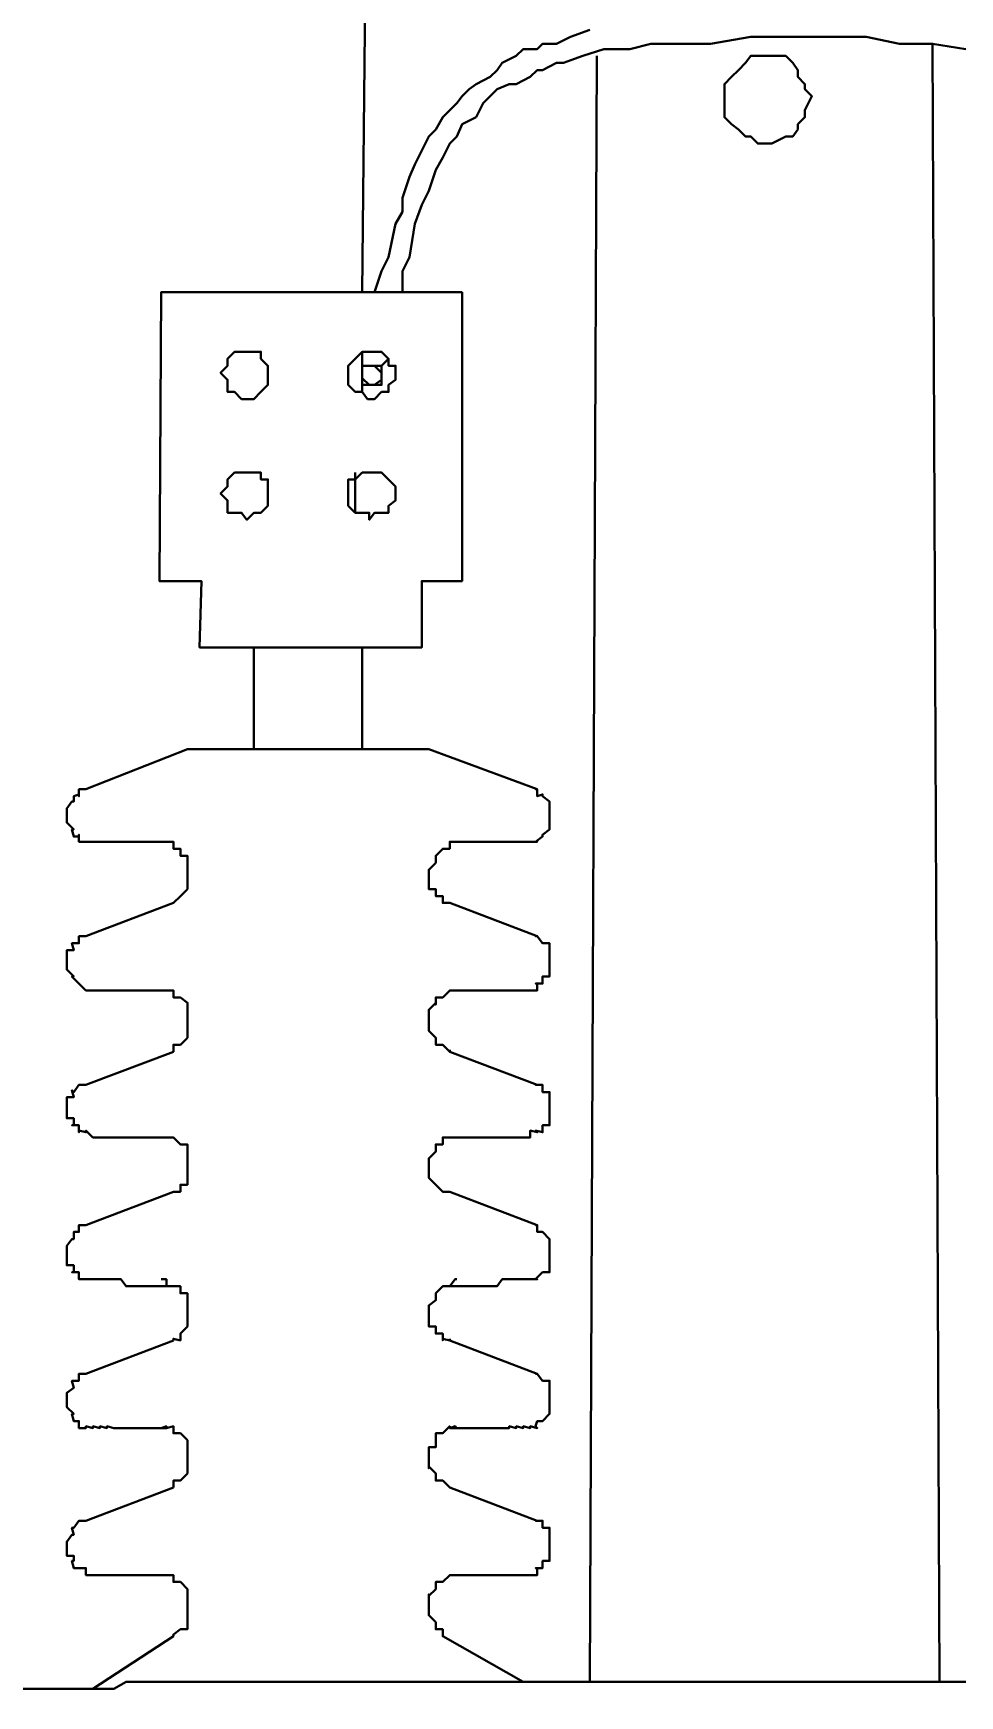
# Model space of a CAD drawing. Header units: metres. Extents: x 227 to 376, y 149 to 264.
# Drawn here: x 235.517 to 236.044, y 188.786 to 189.732 of the extents above; entities that cross this region are included whole.
import ezdxf

# ---------------------------------------------------------------- set-up
doc = ezdxf.new("R2010")
doc.units = ezdxf.units.M
doc.layers.get('Defpoints').update_dxf_attribs({"color": 1})
for name, color, linetype, lineweight in [('Cotas', 255, 'Continuous', 25), ('Poste', 252, 'Continuous', 25), ('Redes', 3, 'Continuous', 25), ('Trafo', 40, 'Continuous', 13)]:
    doc.layers.add(name, color=color, linetype=linetype, lineweight=lineweight)
doc.styles.add('0.3', font='', dxfattribs={"height": 0.3})
doc.styles.get("Standard").update_dxf_attribs({"font": '', "height": 0.1})
doc.styles.get('0.3').set_extended_font_data('@Arial Unicode MS')
doc.styles.get('Standard').set_extended_font_data('@Arial Unicode MS')
doc.dimstyles.get("Standard").update_dxf_attribs({"dimtxt": 0.1, "dimasz": 0.18, "dimexe": 0.18, "dimexo": 0.0625, "dimgap": 0.09, "dimtad": 0, "dimtih": 1, "dimtoh": 1, "dimzin": 0, "dimdsep": 46, "dimtxsty": 'Standard', "dimcen": 0.09, "dimclrd": 256, "dimclre": 256, "dimadec": 0, "dimazin": 0, "dimtfac": 1, "dimtofl": 0, "dimtmove": 0, "dimatfit": 3, "dimfxl": 1, "dimtolj": 1, "dimtzin": 0, "dimarcsym": 0})

# ---------------------------------------------------------------- blocks, each defined once
blk = doc.blocks.new('*D26')
at = {"layer": 'Cotas', "lineweight": -2, "ltscale": 2, "transparency": 16777216}
for p, q in [((237.32167, 189.52957), (237.32167, 191.91921)), ((242.04706, 186.23692), (242.04706, 191.91921)), ((237.50167, 191.73921), (239.0929, 191.73921)), ((241.86706, 191.73921), (240.27583, 191.73921))]:
    blk.add_line(p, q, dxfattribs=at)
at = {"layer": 'Cotas', "ltscale": 2, "transparency": 16777216}
for points in [[(237.50167, 191.76921), (237.50167, 191.70921), (237.32167, 191.73921)], [(241.86706, 191.76921), (241.86706, 191.70921), (242.04706, 191.73921)]]:
    blk.add_solid(points, dxfattribs=at)
at = {"layer": 'Defpoints', "color": 0, "ltscale": 2, "transparency": 16777216}
for p in [(237.32167, 191.73921), (237.32167, 189.46707), (242.04706, 186.17442)]:
    blk.add_point(p, dxfattribs=at)
at = {"layer": 'Cotas', "color": 0, "ltscale": 2, "transparency": 16777216, "insert": (239.68437, 191.73921), "char_height": 0.3, "width": 16.1145975, "attachment_point": 5, "style": '0.3'}
blk.add_mtext('\\A1;3.2 m', dxfattribs=at)

msp = doc.modelspace()

# ---------------------------------------------------------------- linework, layer by layer
at = {"layer": 'Poste', "linetype": 'Continuous', "lineweight": 30}
for points in [[(235.70424, 189.5846), (235.75802, 194.87013), (235.75802, 194.87013)], [(236.0329, 188.79381), (236.02892, 189.72602), (236.02892, 189.72602)], [(235.83371, 188.79381), (235.8377, 189.71905), (235.8377, 189.71905)]]:
    msp.add_lwpolyline(points, dxfattribs=at)
msp.add_lwpolyline([(235.93331, 189.66925), (235.92932, 189.66925), (235.92534, 189.67324), (235.92235, 189.67324), (235.91837, 189.67722), (235.91438, 189.68021), (235.9104, 189.68419), (235.9104, 189.68817), (235.9104, 189.69614), (235.9104, 189.70013), (235.9104, 189.70311), (235.91438, 189.7071), (235.91837, 189.71108), (235.92235, 189.71507), (235.92534, 189.71905), (235.92932, 189.71905), (235.93331, 189.71905), (235.93729, 189.71905), (235.94526, 189.71905), (235.94924, 189.71507), (235.95223, 189.71108), (235.95223, 189.7071), (235.95621, 189.70311), (235.95621, 189.70013), (235.9602, 189.69614), (235.95621, 189.68817), (235.95621, 189.68419), (235.95223, 189.68021), (235.95223, 189.67722), (235.94924, 189.67324), (235.94526, 189.67324), (235.93729, 189.66925)], close=True, dxfattribs=at)
at = {"layer": 'Redes', "linetype": 'Continuous', "lineweight": 30}
for points in [[(235.71121, 189.5846), (235.71519, 189.59655), (235.71918, 189.60451), (235.72316, 189.62344), (235.72714, 189.63041), (235.72714, 189.63838), (235.73113, 189.65033), (235.73412, 189.6573), (235.7381, 189.66527), (235.74208, 189.67324), (235.74607, 189.67722), (235.75005, 189.68419), (235.75802, 189.69216), (235.76101, 189.69614), (235.76499, 189.70013), (235.76898, 189.70311), (235.77694, 189.7071), (235.78093, 189.71108), (235.78391, 189.71507), (235.79188, 189.71905), (235.79587, 189.72303), (235.80383, 189.72303), (235.80682, 189.72602), (235.81479, 189.72602), (235.82276, 189.73001), (235.83371, 189.73399)], [(235.72714, 189.5846), (235.72714, 189.59655), (235.73113, 189.60451), (235.73412, 189.62344), (235.7381, 189.63439), (235.74208, 189.64236), (235.74607, 189.65431), (235.75005, 189.66128), (235.75404, 189.66925), (235.75802, 189.67324), (235.76101, 189.68021), (235.76898, 189.68419), (235.77296, 189.69216), (235.77694, 189.69614), (235.78093, 189.70013), (235.7879, 189.70311), (235.79188, 189.70311), (235.79985, 189.7071), (235.80383, 189.71108), (235.80682, 189.71108), (235.81479, 189.71507), (235.81877, 189.71507), (235.82973, 189.71905), (235.84168, 189.72303), (235.85662, 189.72303), (235.86857, 189.72602), (235.87953, 189.72602), (235.89148, 189.72602), (235.90243, 189.72602), (235.92534, 189.73001), (235.94526, 189.73001), (235.96817, 189.73001), (235.99107, 189.73001), (236.01, 189.72602), (236.02095, 189.72602), (236.02892, 189.72602), (236.04784, 189.72303)]]:
    msp.add_lwpolyline(points, dxfattribs=at)
at = {"layer": 'Trafo', "linetype": 'Continuous', "lineweight": 30}
msp.add_lwpolyline([(235.76101, 189.5846), (235.76101, 189.42026), (235.76101, 189.42026), (235.7381, 189.42026), (235.7381, 189.38242), (235.7381, 189.38242), (235.61261, 189.38242), (235.61161, 189.38242), (235.61261, 189.42026), (235.5897, 189.42026), (235.58871, 189.42026), (235.5897, 189.5846)], close=True, dxfattribs=at)
for points in [[(235.62357, 189.53878), (235.62755, 189.54277), (235.62755, 189.54277), (235.62755, 189.54675), (235.63153, 189.55073), (235.63552, 189.55073), (235.6385, 189.55073), (235.64249, 189.55073), (235.64647, 189.55073), (235.64647, 189.54675), (235.65046, 189.54277), (235.65046, 189.54277), (235.65046, 189.53878), (235.65046, 189.5348), (235.65046, 189.53181), (235.64647, 189.52783), (235.64647, 189.52783), (235.64249, 189.52384), (235.6385, 189.52384), (235.63552, 189.52384), (235.63153, 189.52783), (235.62755, 189.52783), (235.62755, 189.53181), (235.62755, 189.5348), (235.62357, 189.53878), (235.62755, 189.54277), (235.62755, 189.54277), (235.62755, 189.54675), (235.63153, 189.55073), (235.63552, 189.55073), (235.6385, 189.55073), (235.64249, 189.55073), (235.64647, 189.55073), (235.64647, 189.54675), (235.65046, 189.54277), (235.65046, 189.54277), (235.65046, 189.53878)], [(235.69627, 189.53878), (235.69627, 189.54277), (235.69627, 189.54277), (235.70025, 189.54675), (235.70424, 189.55073), (235.70822, 189.55073), (235.70723, 189.55073), (235.71121, 189.55073), (235.71519, 189.55073), (235.71918, 189.54675), (235.71918, 189.54277), (235.72316, 189.54277), (235.72316, 189.53878), (235.72316, 189.5348), (235.71918, 189.53181), (235.71918, 189.52783), (235.71519, 189.52783), (235.71121, 189.52384), (235.70822, 189.52384), (235.70723, 189.52384), (235.70424, 189.52783), (235.70025, 189.52783), (235.69627, 189.53181), (235.69627, 189.5348), (235.69627, 189.53878), (235.69627, 189.54277), (235.69627, 189.54277), (235.70025, 189.54675), (235.70424, 189.55073), (235.70822, 189.55073), (235.70723, 189.55073), (235.71121, 189.55073), (235.71519, 189.55073), (235.71918, 189.54675), (235.71918, 189.54277), (235.72316, 189.54277), (235.72316, 189.53878)], [(235.70424, 189.52783), (235.70424, 189.55073), (235.70424, 189.55073)], [(235.71519, 189.5348), (235.71519, 189.53878), (235.71519, 189.53878), (235.71519, 189.53878), (235.71519, 189.53878), (235.71519, 189.53878), (235.71121, 189.54277), (235.71121, 189.54277), (235.71121, 189.54277), (235.70822, 189.54277), (235.70723, 189.54277), (235.70723, 189.54277), (235.70424, 189.54277), (235.70424, 189.53878), (235.70424, 189.53878), (235.70424, 189.53878), (235.70424, 189.53878), (235.70424, 189.53878), (235.70424, 189.53878), (235.70424, 189.53878), (235.70424, 189.53878), (235.70424, 189.54277), (235.70424, 189.54277), (235.70424, 189.54675), (235.70424, 189.55073)], [(235.70424, 189.53878), (235.70424, 189.5348), (235.70424, 189.53579), (235.70822, 189.53181), (235.70723, 189.53181), (235.71121, 189.53181), (235.71519, 189.5348), (235.71519, 189.53579), (235.71519, 189.53878), (235.71519, 189.53878), (235.71519, 189.54277), (235.71121, 189.54277), (235.70822, 189.54277), (235.70723, 189.54277), (235.70424, 189.54277), (235.70424, 189.53878), (235.70424, 189.53878), (235.70424, 189.53878), (235.70424, 189.53878), (235.70424, 189.5348), (235.70424, 189.53579), (235.70424, 189.53579), (235.70424, 189.53579), (235.70424, 189.53579), (235.70424, 189.53579), (235.70424, 189.53579), (235.70424, 189.53181), (235.70822, 189.53181), (235.70723, 189.53181), (235.71121, 189.53181), (235.71121, 189.53181), (235.71121, 189.53181), (235.71519, 189.53181), (235.71519, 189.53181), (235.71519, 189.5348), (235.71519, 189.53579), (235.71519, 189.53579), (235.71519, 189.53579), (235.71519, 189.53579), (235.71519, 189.53579), (235.71519, 189.53579), (235.71519, 189.53878), (235.71519, 189.54277), (235.71519, 189.54277), (235.71918, 189.54675)], [(235.71519, 189.5348), (235.71519, 189.53579), (235.71519, 189.53579)], [(235.62357, 189.47006), (235.62755, 189.47404), (235.62755, 189.47803), (235.62755, 189.47803), (235.63153, 189.48201), (235.63552, 189.48201), (235.6385, 189.48201), (235.64249, 189.48201), (235.64647, 189.48201), (235.64647, 189.47803), (235.65046, 189.47803), (235.65046, 189.47404), (235.65046, 189.47006), (235.65046, 189.46608), (235.65046, 189.46309), (235.64647, 189.45911), (235.64647, 189.45911), (235.64249, 189.45911), (235.6385, 189.45512), (235.63552, 189.45911), (235.63153, 189.45911), (235.62755, 189.45911), (235.62755, 189.46309), (235.62755, 189.46608), (235.62357, 189.47006), (235.62755, 189.47404), (235.62755, 189.47803), (235.62755, 189.47803), (235.63153, 189.48201), (235.63552, 189.48201), (235.6385, 189.48201), (235.64249, 189.48201), (235.64647, 189.48201), (235.64647, 189.47803), (235.65046, 189.47803), (235.65046, 189.47404), (235.65046, 189.47006)], [(235.69627, 189.47006), (235.69627, 189.47404), (235.69627, 189.47803), (235.70025, 189.47803), (235.70424, 189.48201), (235.70822, 189.48201), (235.70723, 189.48201), (235.71121, 189.48201), (235.71519, 189.48201), (235.71918, 189.47803), (235.71918, 189.47803), (235.72316, 189.47404), (235.72316, 189.47006), (235.72316, 189.46608), (235.71918, 189.46309), (235.71918, 189.45911), (235.71519, 189.45911), (235.71121, 189.45911), (235.70822, 189.45512), (235.70822, 189.45911), (235.70424, 189.45911), (235.70025, 189.45911), (235.69627, 189.46309), (235.69627, 189.46608), (235.69627, 189.47006), (235.69627, 189.47404), (235.69627, 189.47803), (235.70025, 189.47803), (235.70424, 189.48201), (235.70822, 189.48201), (235.70723, 189.48201), (235.71121, 189.48201), (235.71519, 189.48201), (235.71918, 189.47803), (235.71918, 189.47803), (235.72316, 189.47404), (235.72316, 189.47006)], [(235.70025, 189.45911), (235.70025, 189.48201), (235.70025, 189.48201)], [(235.61261, 189.42026), (235.5897, 189.42026), (235.5897, 189.42026)], [(235.76101, 189.42026), (235.7381, 189.42026), (235.7381, 189.42026)], [(235.65842, 189.38242), (235.61261, 189.38242), (235.61261, 189.38242)], [(235.64249, 189.38242), (235.64249, 189.32465), (235.64249, 189.32465)], [(235.70424, 189.38242), (235.70424, 189.38242), (235.70424, 189.38242), (235.70025, 189.38242), (235.69627, 189.38242), (235.69229, 189.38242), (235.6883, 189.38242), (235.68531, 189.38242), (235.68133, 189.38242), (235.67336, 189.38242), (235.66938, 189.38242), (235.6654, 189.38242), (235.65842, 189.38242), (235.65444, 189.38242), (235.65046, 189.38242), (235.64647, 189.38242), (235.64647, 189.38242), (235.64647, 189.38242), (235.64249, 189.38242)], [(235.7381, 189.38242), (235.6883, 189.38242), (235.6883, 189.38242)], [(235.70424, 189.38242), (235.70424, 189.32465), (235.70424, 189.32465)], [(235.60464, 189.32465), (235.54688, 189.30174), (235.54688, 189.30174)], [(235.74208, 189.32465), (235.74208, 189.32465), (235.7381, 189.32465), (235.7381, 189.32465), (235.73412, 189.32465), (235.73113, 189.32465), (235.72316, 189.32465), (235.71918, 189.32465), (235.71121, 189.32465), (235.70424, 189.32465), (235.69627, 189.32465), (235.6883, 189.32465), (235.68133, 189.32465), (235.67336, 189.32465), (235.6654, 189.32465), (235.65842, 189.32465), (235.65046, 189.32465), (235.64249, 189.32465), (235.63552, 189.32465), (235.63153, 189.32465), (235.62357, 189.32465), (235.61958, 189.32465), (235.6156, 189.32465), (235.61261, 189.32465), (235.60863, 189.32465), (235.60863, 189.32465), (235.60464, 189.32465)], [(235.74208, 189.32465), (235.80383, 189.30174), (235.80383, 189.30174)], [(235.54688, 189.30174), (235.54688, 189.30174), (235.54289, 189.30174), (235.54289, 189.29776), (235.54289, 189.29876), (235.54289, 189.29876), (235.53991, 189.29776), (235.53991, 189.29477), (235.53891, 189.29477), (235.53592, 189.29079), (235.53592, 189.29079), (235.53592, 189.2868), (235.53592, 189.28282), (235.53592, 189.28282), (235.53991, 189.27884), (235.53891, 189.27884), (235.53991, 189.27485), (235.54289, 189.27485), (235.54289, 189.27585), (235.54289, 189.27187), (235.54289, 189.27187), (235.54688, 189.27187), (235.54688, 189.27187), (235.54688, 189.27187), (235.55086, 189.27187), (235.55086, 189.27187), (235.55086, 189.27187), (235.55484, 189.27187), (235.55484, 189.27187), (235.55883, 189.27187), (235.55883, 189.27187), (235.56281, 189.27187), (235.5668, 189.27187), (235.56978, 189.27187), (235.57377, 189.27187), (235.57775, 189.27187), (235.58174, 189.27187), (235.58572, 189.27187), (235.5897, 189.27187), (235.59269, 189.27187)], [(235.75404, 189.27187), (235.75802, 189.27187), (235.76499, 189.27187), (235.76898, 189.27187), (235.77296, 189.27187), (235.77694, 189.27187), (235.78093, 189.27187), (235.78391, 189.27187), (235.7879, 189.27187), (235.7879, 189.27187), (235.79188, 189.27187), (235.79188, 189.27187), (235.79587, 189.27187), (235.79587, 189.27187), (235.79985, 189.27187), (235.79985, 189.27187), (235.79985, 189.27187), (235.79985, 189.27187), (235.80383, 189.27187), (235.80284, 189.27187), (235.80284, 189.27187), (235.80682, 189.27485), (235.80682, 189.27585), (235.80682, 189.27585), (235.81081, 189.27884), (235.81081, 189.27884), (235.81081, 189.28282), (235.81081, 189.28282), (235.81081, 189.2868), (235.81081, 189.29079), (235.81081, 189.29079), (235.81081, 189.29477), (235.81081, 189.29477), (235.80682, 189.29776), (235.80682, 189.29876), (235.80682, 189.29876), (235.80383, 189.29776), (235.80383, 189.30174), (235.80284, 189.30174), (235.80284, 189.30174)], [(235.59667, 189.23701), (235.59667, 189.23701), (235.59667, 189.23701), (235.60066, 189.24099), (235.60066, 189.24099), (235.60066, 189.24099), (235.60464, 189.24497), (235.60464, 189.24497), (235.60464, 189.24796), (235.60464, 189.25195), (235.60464, 189.25593), (235.60464, 189.25593), (235.60464, 189.25991), (235.60464, 189.2639), (235.60066, 189.2639), (235.60066, 189.26788), (235.59667, 189.26788), (235.59667, 189.26788), (235.59667, 189.26788), (235.59667, 189.27187), (235.59269, 189.27187), (235.59269, 189.27187), (235.59269, 189.27187), (235.59269, 189.27187), (235.59269, 189.27187), (235.5897, 189.27187)], [(235.75802, 189.27187), (235.75702, 189.27187), (235.75702, 189.27187), (235.75702, 189.27187), (235.75702, 189.27187), (235.75404, 189.27187), (235.75404, 189.27187), (235.75404, 189.26788), (235.75005, 189.26788), (235.75005, 189.26788), (235.75005, 189.26788), (235.74607, 189.2639), (235.74607, 189.2639), (235.74607, 189.25991), (235.74208, 189.25593), (235.74208, 189.25593), (235.74208, 189.25195), (235.74208, 189.25195), (235.74208, 189.24796), (235.74208, 189.24497), (235.74607, 189.24497), (235.74607, 189.24099), (235.75005, 189.24099), (235.75005, 189.24099), (235.75005, 189.23701), (235.75404, 189.23701), (235.75404, 189.23701)], [(235.59667, 189.23701), (235.54688, 189.21808), (235.54688, 189.21808)], [(235.75404, 189.23701), (235.80383, 189.21808), (235.80383, 189.21808)], [(235.54688, 189.21808), (235.54688, 189.21808), (235.54289, 189.21808), (235.54289, 189.21808), (235.54289, 189.2141), (235.54289, 189.2141), (235.53991, 189.2141), (235.53891, 189.2141), (235.53991, 189.21012), (235.53592, 189.21012), (235.53592, 189.20613), (235.53592, 189.20215), (235.53592, 189.20314), (235.53592, 189.19916), (235.53991, 189.19518), (235.53891, 189.19518), (235.53891, 189.19518), (235.54289, 189.19119), (235.54289, 189.19119), (235.54289, 189.19119), (235.54289, 189.19119), (235.54688, 189.18721), (235.54688, 189.18721), (235.54688, 189.18721), (235.55086, 189.18721), (235.55086, 189.18721), (235.55086, 189.18721), (235.55484, 189.18721), (235.55484, 189.18721), (235.55883, 189.18721), (235.55883, 189.18721), (235.56281, 189.18721), (235.5668, 189.18721), (235.56978, 189.18721), (235.57377, 189.18721), (235.57775, 189.18721), (235.58174, 189.18721), (235.58572, 189.18721), (235.5897, 189.18721), (235.59269, 189.18721)], [(235.75404, 189.18721), (235.75802, 189.18721), (235.76499, 189.18721), (235.76898, 189.18721), (235.77296, 189.18721), (235.77694, 189.18721), (235.78093, 189.18721), (235.78391, 189.18721), (235.7879, 189.18721), (235.7879, 189.18721), (235.79188, 189.18721), (235.79188, 189.18721), (235.79587, 189.18721), (235.79587, 189.18721), (235.79985, 189.18721), (235.79985, 189.18721), (235.79985, 189.18721), (235.79985, 189.18721), (235.80383, 189.18721), (235.80383, 189.19119), (235.80284, 189.19119), (235.80682, 189.19119), (235.80682, 189.19119), (235.80682, 189.19518), (235.81081, 189.19518), (235.81081, 189.19518), (235.81081, 189.19916), (235.81081, 189.20215), (235.81081, 189.20314), (235.81081, 189.20613), (235.81081, 189.21012), (235.81081, 189.21012), (235.81081, 189.2141), (235.80682, 189.2141), (235.80682, 189.2141), (235.80682, 189.2141), (235.80383, 189.21808), (235.80284, 189.21808), (235.80284, 189.21808), (235.80284, 189.21808)], [(235.59667, 189.15235), (235.59667, 189.15335), (235.59667, 189.15633), (235.60066, 189.15633), (235.60066, 189.15633), (235.60066, 189.15633), (235.60464, 189.16032), (235.60464, 189.1643), (235.60464, 189.16829), (235.60464, 189.17227), (235.60464, 189.17227), (235.60464, 189.17625), (235.60464, 189.17924), (235.60464, 189.18024), (235.60066, 189.18323), (235.60066, 189.18323), (235.59667, 189.18323), (235.59667, 189.18323), (235.59667, 189.18721), (235.59667, 189.18721), (235.59269, 189.18721), (235.59269, 189.18721), (235.59269, 189.18721), (235.59269, 189.18721), (235.59269, 189.18721), (235.5897, 189.18721)], [(235.75802, 189.18721), (235.75702, 189.18721), (235.75702, 189.18721), (235.75702, 189.18721), (235.75702, 189.18721), (235.75404, 189.18721), (235.75404, 189.18721), (235.75404, 189.18721), (235.75005, 189.18323), (235.75005, 189.18323), (235.75005, 189.18323), (235.74607, 189.18323), (235.74607, 189.17924), (235.74607, 189.18024), (235.74208, 189.17625), (235.74208, 189.17227), (235.74208, 189.17227), (235.74208, 189.16829), (235.74208, 189.16829), (235.74208, 189.1643), (235.74607, 189.16032), (235.74607, 189.15633), (235.75005, 189.15633), (235.75005, 189.15633), (235.75005, 189.15633), (235.75404, 189.15235), (235.75404, 189.15335)], [(235.59667, 189.15235), (235.54688, 189.13343), (235.54688, 189.13343)], [(235.75404, 189.15235), (235.80383, 189.13343), (235.80383, 189.13343)], [(235.54688, 189.13343), (235.54688, 189.13343), (235.54289, 189.13343), (235.54289, 189.13343), (235.54289, 189.13343), (235.54289, 189.13343), (235.53991, 189.12944), (235.53891, 189.13044), (235.53991, 189.12646), (235.53592, 189.12646), (235.53592, 189.12247), (235.53592, 189.12247), (235.53592, 189.11849), (235.53592, 189.1145), (235.53991, 189.1145), (235.53991, 189.11052), (235.53891, 189.11052), (235.54289, 189.11052), (235.54289, 189.10654), (235.54289, 189.10753), (235.54289, 189.10753), (235.54688, 189.10654), (235.54688, 189.10753), (235.54688, 189.10753), (235.55086, 189.10355), (235.55086, 189.10355), (235.55086, 189.10355), (235.55484, 189.10355), (235.55484, 189.10355), (235.55883, 189.10355), (235.55883, 189.10355), (235.56281, 189.10355), (235.5668, 189.10355), (235.56978, 189.10355), (235.57377, 189.10355), (235.57775, 189.10355), (235.58174, 189.10355), (235.58572, 189.10355), (235.5897, 189.10355), (235.59269, 189.10355)], [(235.75404, 189.10355), (235.75802, 189.10355), (235.76499, 189.10355), (235.76898, 189.10355), (235.77296, 189.10355), (235.77694, 189.10355), (235.78093, 189.10355), (235.78391, 189.10355), (235.7879, 189.10355), (235.7879, 189.10355), (235.79188, 189.10355), (235.79188, 189.10355), (235.79587, 189.10355), (235.79587, 189.10355), (235.79985, 189.10355), (235.79985, 189.10355), (235.79985, 189.10654), (235.79985, 189.10753), (235.80383, 189.10654), (235.80284, 189.10753), (235.80284, 189.10753), (235.80682, 189.10654), (235.80682, 189.11052), (235.80682, 189.11052), (235.81081, 189.11052), (235.81081, 189.1145), (235.81081, 189.1145), (235.81081, 189.11849), (235.81081, 189.12247), (235.81081, 189.12247), (235.81081, 189.12646), (235.81081, 189.12646), (235.81081, 189.12944), (235.80682, 189.12944), (235.80682, 189.13343), (235.80682, 189.13343), (235.80383, 189.13343), (235.80284, 189.13343), (235.80284, 189.13343), (235.80284, 189.13343)], [(235.59667, 189.07267), (235.59667, 189.07267), (235.59667, 189.07267), (235.60066, 189.07267), (235.60066, 189.07267), (235.60066, 189.07666), (235.60464, 189.07666), (235.60464, 189.08064), (235.60464, 189.08363), (235.60464, 189.08761), (235.60464, 189.0916), (235.60464, 189.0916), (235.60464, 189.09558), (235.60464, 189.09957), (235.60066, 189.09957), (235.60066, 189.09957), (235.59667, 189.10355), (235.59667, 189.10355), (235.59667, 189.10355), (235.59667, 189.10355), (235.59269, 189.10355), (235.59269, 189.10355), (235.59269, 189.10355), (235.59269, 189.10355), (235.59269, 189.10355), (235.5897, 189.10355)], [(235.75802, 189.10355), (235.75702, 189.10355), (235.75702, 189.10355), (235.75702, 189.10355), (235.75702, 189.10355), (235.75404, 189.10355), (235.75404, 189.10355), (235.75404, 189.10355), (235.75005, 189.10355), (235.75005, 189.10355), (235.75005, 189.09957), (235.74607, 189.09957), (235.74607, 189.09957), (235.74607, 189.09558), (235.74208, 189.0916), (235.74208, 189.0916), (235.74208, 189.08761), (235.74208, 189.08363), (235.74208, 189.08463), (235.74208, 189.08064), (235.74607, 189.07666), (235.74607, 189.07666), (235.75005, 189.07267), (235.75005, 189.07267), (235.75005, 189.07267), (235.75404, 189.07267), (235.75404, 189.07267)], [(235.59667, 189.07267), (235.54688, 189.05375), (235.54688, 189.05375)], [(235.75404, 189.07267), (235.80383, 189.05375), (235.80383, 189.05375)], [(235.54688, 189.05375), (235.54688, 189.05375), (235.54289, 189.05375), (235.54289, 189.04977), (235.54289, 189.04977), (235.54289, 189.04977), (235.53991, 189.04977), (235.53991, 189.04578), (235.53891, 189.04578), (235.53592, 189.0418), (235.53592, 189.0418), (235.53592, 189.03782), (235.53592, 189.03383), (235.53592, 189.03084), (235.53991, 189.03084), (235.53991, 189.02686), (235.53891, 189.02686), (235.54289, 189.02686), (235.54289, 189.02686), (235.54289, 189.02288), (235.54289, 189.02288), (235.54688, 189.02288), (235.54688, 189.02288), (235.54688, 189.02288), (235.55086, 189.02288), (235.55086, 189.02288), (235.55086, 189.02288), (235.55484, 189.02288), (235.55484, 189.02288), (235.55883, 189.02288), (235.55883, 189.02288), (235.56281, 189.02288), (235.5668, 189.02288), (235.56978, 189.01889), (235.57377, 189.01889), (235.57775, 189.01889), (235.58174, 189.01889), (235.58572, 189.01889), (235.5897, 189.01889), (235.59269, 189.01889)], [(235.75404, 189.01889), (235.75802, 189.01889), (235.76499, 189.01889), (235.76898, 189.01889), (235.77296, 189.01889), (235.77694, 189.01889), (235.78093, 189.01889), (235.78391, 189.02288), (235.7879, 189.02288), (235.7879, 189.02288), (235.79188, 189.02288), (235.79188, 189.02288), (235.79587, 189.02288), (235.79587, 189.02288), (235.79985, 189.02288), (235.79985, 189.02288), (235.79985, 189.02288), (235.79985, 189.02288), (235.80383, 189.02288), (235.80284, 189.02288), (235.80284, 189.02288), (235.80682, 189.02686), (235.80682, 189.02686), (235.80682, 189.02686), (235.81081, 189.02686), (235.81081, 189.03084), (235.81081, 189.03084), (235.81081, 189.03383), (235.81081, 189.03782), (235.81081, 189.0418), (235.81081, 189.0418), (235.81081, 189.04578), (235.81081, 189.04578), (235.80682, 189.04977), (235.80682, 189.04977), (235.80682, 189.04977), (235.80383, 189.04977), (235.80383, 189.05375), (235.80284, 189.05375), (235.80284, 189.05375)], [(235.59667, 188.98802), (235.59667, 188.98901), (235.59667, 188.98901), (235.60066, 188.98802), (235.60066, 188.992), (235.60066, 188.992), (235.60464, 188.99599), (235.60464, 188.99599), (235.60464, 188.99997), (235.60464, 189.00395), (235.60464, 189.00794), (235.60464, 189.00794), (235.60464, 189.01093), (235.60464, 189.01491), (235.60066, 189.01491), (235.60066, 189.01889), (235.59667, 189.01889), (235.59667, 189.01889), (235.59667, 189.01889), (235.59667, 189.01889), (235.59269, 189.01889), (235.59269, 189.02288), (235.59269, 189.02288), (235.59269, 189.02288), (235.59269, 189.02288), (235.5897, 189.02288)], [(235.75802, 189.02288), (235.75702, 189.02288), (235.75702, 189.02288), (235.75702, 189.02288), (235.75702, 189.02288), (235.75404, 189.01889), (235.75404, 189.01889), (235.75404, 189.01889), (235.75005, 189.01889), (235.75005, 189.01889), (235.75005, 189.01889), (235.74607, 189.01491), (235.74607, 189.01491), (235.74607, 189.01093), (235.74208, 189.00794), (235.74208, 189.00794), (235.74208, 189.00395), (235.74208, 189.00395), (235.74208, 188.99997), (235.74208, 188.99599), (235.74607, 188.99599), (235.74607, 188.992), (235.75005, 188.992), (235.75005, 188.98802), (235.75005, 188.98901), (235.75404, 188.98802), (235.75404, 188.98901)], [(235.59667, 188.98802), (235.54688, 188.9691), (235.54688, 188.9691)], [(235.75404, 188.98802), (235.80383, 188.9691), (235.80383, 188.9691)], [(235.54688, 188.9691), (235.54688, 188.9691), (235.54289, 188.9691), (235.54289, 188.9691), (235.54289, 188.96511), (235.54289, 188.96511), (235.53991, 188.96511), (235.53891, 188.96511), (235.53991, 188.96113), (235.53592, 188.95814), (235.53592, 188.95814), (235.53592, 188.95416), (235.53592, 188.95017), (235.53592, 188.95017), (235.53991, 188.94619), (235.53891, 188.94619), (235.53991, 188.9422), (235.54289, 188.9422), (235.54289, 188.9422), (235.54289, 188.9422), (235.54289, 188.93822), (235.54688, 188.93822), (235.54688, 188.93922), (235.54688, 188.93922), (235.55086, 188.93822), (235.55086, 188.93922), (235.55086, 188.93922), (235.55484, 188.93822), (235.55484, 188.93922), (235.55883, 188.93822), (235.55883, 188.93922), (235.56281, 188.93822), (235.5668, 188.93822), (235.56978, 188.93822), (235.57377, 188.93822), (235.57775, 188.93822), (235.58174, 188.93822), (235.58572, 188.93822), (235.5897, 188.93822), (235.59269, 188.93822)], [(235.75404, 188.93822), (235.75802, 188.93822), (235.76499, 188.93822), (235.76898, 188.93822), (235.77296, 188.93822), (235.77694, 188.93822), (235.78093, 188.93822), (235.78391, 188.93822), (235.7879, 188.93822), (235.7879, 188.93922), (235.79188, 188.93822), (235.79188, 188.93922), (235.79587, 188.93822), (235.79587, 188.93922), (235.79985, 188.93822), (235.79985, 188.93922), (235.79985, 188.93922), (235.79985, 188.93922), (235.80383, 188.93822), (235.80284, 188.93922), (235.80383, 188.9422), (235.80682, 188.9422), (235.80682, 188.9422), (235.80682, 188.9422), (235.81081, 188.94619), (235.81081, 188.94619), (235.81081, 188.95017), (235.81081, 188.95017), (235.81081, 188.95416), (235.81081, 188.95814), (235.81081, 188.95814), (235.81081, 188.96113), (235.81081, 188.96511), (235.80682, 188.96511), (235.80682, 188.96511), (235.80682, 188.96511), (235.80383, 188.9691), (235.80284, 188.9691), (235.80284, 188.9691), (235.80284, 188.9691)], [(235.59667, 188.90436), (235.59667, 188.90436), (235.59667, 188.90834), (235.60066, 188.90834), (235.60066, 188.90834), (235.60066, 188.90834), (235.60464, 188.91233), (235.60464, 188.91531), (235.60464, 188.91631), (235.60464, 188.92328), (235.60464, 188.92328), (235.60464, 188.92726), (235.60464, 188.92726), (235.60464, 188.93125), (235.60066, 188.93523), (235.60066, 188.93523), (235.59667, 188.93523), (235.59667, 188.93523), (235.59667, 188.93822), (235.59667, 188.93922), (235.59269, 188.93822), (235.59269, 188.93922), (235.59269, 188.93922), (235.59269, 188.93922), (235.59269, 188.93922), (235.5897, 188.93822)], [(235.75802, 188.93822), (235.75702, 188.93922), (235.75702, 188.93922), (235.75702, 188.93922), (235.75702, 188.93922), (235.75404, 188.93822), (235.75404, 188.93922), (235.75404, 188.93922), (235.75005, 188.93523), (235.75005, 188.93523), (235.75005, 188.93523), (235.74607, 188.93523), (235.74607, 188.93125), (235.74607, 188.92726), (235.74208, 188.92726), (235.74208, 188.92328), (235.74208, 188.92328), (235.74208, 188.9193), (235.74208, 188.91531), (235.74208, 188.91631), (235.74607, 188.91233), (235.74607, 188.90834), (235.75005, 188.90834), (235.75005, 188.90834), (235.75005, 188.90834), (235.75404, 188.90436), (235.75404, 188.90436)], [(235.59667, 188.90436), (235.54688, 188.88543), (235.54688, 188.88543)], [(235.75404, 188.90436), (235.80383, 188.88543), (235.80383, 188.88543)], [(235.54688, 188.88543), (235.54289, 188.88543), (235.54289, 188.88543), (235.54289, 188.88543), (235.53991, 188.88145), (235.53891, 188.88145), (235.53991, 188.87747), (235.53891, 188.87747), (235.53592, 188.87348), (235.53592, 188.87348), (235.53592, 188.8695), (235.53592, 188.86552), (235.53991, 188.86552), (235.53991, 188.86253), (235.53891, 188.86253), (235.53991, 188.85854), (235.54289, 188.85854), (235.54289, 188.85854), (235.54289, 188.85854), (235.54688, 188.85854), (235.54688, 188.85456), (235.54688, 188.85456), (235.54688, 188.85456), (235.55086, 188.85456), (235.55086, 188.85456), (235.55484, 188.85456), (235.55484, 188.85456), (235.55883, 188.85456), (235.55883, 188.85456), (235.56281, 188.85456), (235.5668, 188.85456), (235.56978, 188.85456), (235.56978, 188.85456), (235.57377, 188.85456), (235.57775, 188.85456), (235.58572, 188.85456), (235.5897, 188.85456), (235.59269, 188.85456)], [(235.75404, 188.85456), (235.76101, 188.85456), (235.76499, 188.85456), (235.76898, 188.85456), (235.77296, 188.85456), (235.77694, 188.85456), (235.78093, 188.85456), (235.78391, 188.85456), (235.7879, 188.85456), (235.7879, 188.85456), (235.79188, 188.85456), (235.79188, 188.85456), (235.79587, 188.85456), (235.79985, 188.85456), (235.79985, 188.85456), (235.79985, 188.85456), (235.79985, 188.85456), (235.80383, 188.85456), (235.80383, 188.85854), (235.80284, 188.85854), (235.80284, 188.85854), (235.80682, 188.85854), (235.80682, 188.85854), (235.80682, 188.86253), (235.81081, 188.86253), (235.81081, 188.86552), (235.81081, 188.86651), (235.81081, 188.8695), (235.81081, 188.87348), (235.81081, 188.87348), (235.81081, 188.87747), (235.81081, 188.87747), (235.81081, 188.88145), (235.80682, 188.88145), (235.80682, 188.88543), (235.80383, 188.88543), (235.80284, 188.88543), (235.80284, 188.88543)], [(235.59667, 188.8197), (235.59667, 188.8207), (235.60066, 188.82369), (235.60066, 188.82369), (235.60464, 188.82369), (235.60464, 188.82767), (235.60464, 188.83165), (235.60464, 188.83564), (235.60464, 188.83962), (235.60464, 188.83962), (235.60464, 188.84261), (235.60464, 188.84659), (235.60066, 188.85058), (235.60066, 188.85058), (235.60066, 188.85058), (235.59667, 188.85058), (235.59667, 188.85456), (235.59269, 188.85456), (235.59269, 188.85456), (235.59269, 188.85456), (235.59269, 188.85456), (235.5897, 188.85456), (235.58871, 188.85456), (235.58871, 188.85456), (235.58871, 188.85456)], [(235.75802, 188.85456), (235.75702, 188.85456), (235.75702, 188.85456), (235.75702, 188.85456), (235.75702, 188.85456), (235.75702, 188.85456), (235.75404, 188.85456), (235.75404, 188.85456), (235.75404, 188.85456), (235.75005, 188.85058), (235.75005, 188.85058), (235.75005, 188.85058), (235.74607, 188.85058), (235.74607, 188.84659), (235.74208, 188.84261), (235.74208, 188.8436), (235.74208, 188.83962), (235.74208, 188.83564), (235.74208, 188.83165), (235.74607, 188.82767), (235.74607, 188.82369), (235.74607, 188.82369), (235.75005, 188.82369), (235.75005, 188.8197), (235.75005, 188.8207)], [(235.59667, 188.8197), (235.55086, 188.78982), (235.55086, 188.78982)], [(235.75005, 188.8197), (235.79587, 188.79381), (235.79587, 188.79381)], [(235.50903, 188.78982), (235.517, 188.78982), (235.52795, 188.78982), (235.53592, 188.78982), (235.54289, 188.78982), (235.55086, 188.78982), (235.56281, 188.78982), (235.56978, 188.79381), (235.58174, 188.79381), (235.5897, 188.79381), (235.60066, 188.79381), (235.60863, 188.79381), (235.61958, 188.79381), (235.63153, 188.79381), (235.64249, 188.79381), (235.65046, 188.79381), (235.66241, 188.79381), (235.67336, 188.79381), (235.68531, 188.79381), (235.69627, 188.79381), (235.70822, 188.79381), (235.71918, 188.79381), (235.73113, 188.79381), (235.74607, 188.79381), (235.75802, 188.79381), (235.76898, 188.79381), (235.78093, 188.79381), (235.79188, 188.79381), (235.80682, 188.79381), (235.81877, 188.79381), (235.82973, 188.79381), (235.84566, 188.79381), (235.85662, 188.79381), (235.86857, 188.79381), (235.88351, 188.79381), (235.89546, 188.79381), (235.90642, 188.79381), (235.92235, 188.79381), (235.93331, 188.79381), (235.94924, 188.79381), (235.9602, 188.79381), (235.97215, 188.79381), (235.98709, 188.79381), (235.99804, 188.79381), (236.01, 188.79381), (236.02494, 188.79381), (236.03689, 188.79381), (236.04784, 188.79381)]]:
    msp.add_lwpolyline(points, dxfattribs=at)

# ---------------------------------------------------------------- dimensions: what is measured, and where the dimension line sits
at = {"layer": 'Cotas', "ltscale": 2}
dim = msp.add_linear_dim(base=(237.32167, 191.73921), p1=(242.04706, 186.17442), p2=(237.32167, 189.46707), text='3.2 m', dimstyle='Standard', override={"dimtxsty": '0.3'}, dxfattribs=at)
dim.commit()
dim.dimension.update_dxf_attribs({"geometry": '*D26', "text_midpoint": (239.68437, 191.73921)})

doc.saveas('drawing.dxf')
